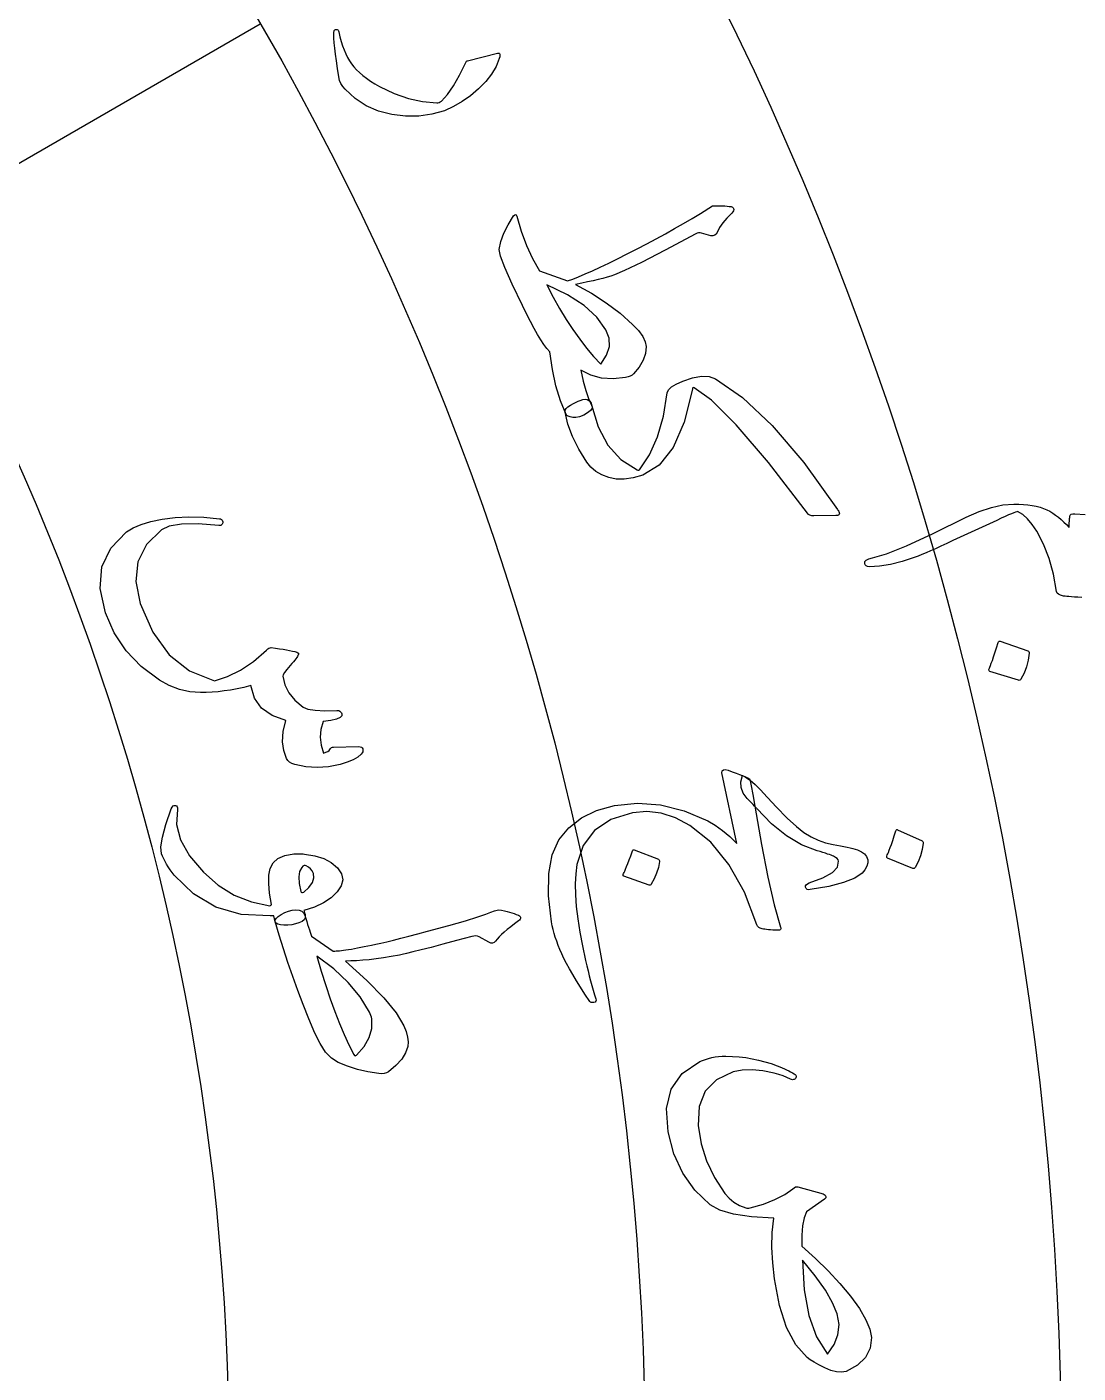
# Model space of a CAD drawing. Header units: millimetres. Extents: x -150 to 150, y -150 to 184.
# Drawn here: x 55.74 to 81.73, y 2.16 to 35.45 of the extents above; entities that cross this region are included whole.
import ezdxf

# ---------------------------------------------------------------- set-up
doc = ezdxf.new("R2010")
doc.units = ezdxf.units.MM
for name, color, linetype in [('ENGRAVE', 7, 'Continuous'), ('ENGRAVE_FINE', 8, 'Continuous'), ('GUIDE', 3, 'Continuous'), ('TEXT', 5, 'Continuous')]:
    doc.layers.add(name, color=color, linetype=linetype)

msp = doc.modelspace()

# ---------------------------------------------------------------- linework, layer by layer
at = {"layer": 'ENGRAVE'}
for radius in [132.75, 112.1737, 91.5975, 71.0212]:
    msp.add_circle((0, 0), radius, dxfattribs=at)
at = {"layer": 'ENGRAVE_FINE'}
msp.add_lwpolyline([(61.5062, 35.5106), (43.6867, 25.2225)], dxfattribs=at)
for radius in [122.4619, 101.8856, 81.3094, 60.7331]:
    msp.add_circle((0, 0), radius, dxfattribs=at)
at = {"layer": 'GUIDE'}
msp.add_circle((0, 0), 137.25, dxfattribs=at)
at = {"layer": 'TEXT'}
for points in [[(67.3742, 34.7934), (67.3881, 34.7958), (67.4, 34.7961), (67.4098, 34.7943), (67.4176, 34.7904), (67.4289, 34.7725), (67.4325, 34.7453), (67.4283, 34.7089), (67.4162, 34.6631), (67.3352, 34.4679), (67.2229, 34.2783), (67.0793, 34.0943), (66.9046, 33.916), (66.7054, 33.7456), (66.4986, 33.5987), (66.2842, 33.4749), (66.0623, 33.3741), (65.747, 33.2873), (65.4245, 33.2431), (65.095, 33.241), (64.7585, 33.2804), (64.4288, 33.3632), (64.1263, 33.4947), (63.8506, 33.675), (63.6012, 33.9043), (63.5441, 33.9708), (63.4992, 34.0438), (63.4666, 34.1234), (63.446, 34.2095), (63.4153, 34.4172), (63.3886, 34.6057), (63.3661, 34.775), (63.348, 34.925), (63.3346, 35.0554), (63.3263, 35.1657), (63.3232, 35.256), (63.3253, 35.3262), (63.3289, 35.3426), (63.3343, 35.3559), (63.3414, 35.366), (63.3503, 35.373), (63.3635, 35.3789), (63.3772, 35.3819), (63.3915, 35.3821), (63.4062, 35.3796), (63.4198, 35.3733), (63.4307, 35.3624), (63.4388, 35.3468), (63.4442, 35.3267), (63.4741, 35.2026), (63.5064, 35.0861), (63.5412, 34.9773), (63.5786, 34.876), (63.6189, 34.7815), (63.6627, 34.6931), (63.71, 34.6106), (63.7608, 34.534), (63.8174, 34.461), (63.8825, 34.3888), (63.9559, 34.3174), (64.0377, 34.2469), (64.1283, 34.1774), (64.2281, 34.109), (64.3371, 34.0418), (64.4553, 33.9756), (64.8137, 33.8023), (65.1688, 33.6769), (65.5209, 33.6), (65.8702, 33.5721), (65.8971, 33.5725), (65.9249, 33.5794), (65.9534, 33.593), (65.9828, 33.6131), (66.1337, 33.7765), (66.2847, 33.9902), (66.4356, 34.2546), (66.5858, 34.57), (66.5972, 34.5864), (66.6086, 34.5986), (66.6201, 34.6067), (66.6317, 34.6106)], [(68.6627, 27.4116), (68.5926, 27.4919), (68.519, 27.5903), (68.4419, 27.7069), (68.3611, 27.8416), (68.2757, 27.9941), (68.1847, 28.1639), (68.088, 28.3509), (67.9855, 28.5552), (67.7313, 29.0872), (67.5504, 29.4956), (67.445, 29.7819), (67.4166, 29.9469), (67.4539, 30.1429), (67.5254, 30.3458), (67.631, 30.5558), (67.7708, 30.773), (67.7967, 30.8004), (67.818, 30.8086), (67.8347, 30.7975), (67.847, 30.7671), (67.9549, 30.394), (68.0848, 30.0443), (68.2372, 29.7176), (68.4122, 29.4137), (69.0988, 29.1677), (69.2308, 29.2135), (69.3782, 29.2705), (69.5412, 29.3384), (69.7196, 29.4175), (69.9128, 29.507), (70.1202, 29.606), (70.3416, 29.7146), (70.5771, 29.8328), (70.8208, 29.9575), (71.0598, 30.0824), (71.2941, 30.2076), (71.5238, 30.3331), (71.7483, 30.4587), (71.9673, 30.5843), (72.1808, 30.7098), (72.3887, 30.8352), (72.6887, 31.0225), (72.7548, 31.025), (72.8186, 31.0258), (72.88, 31.0251), (72.9391, 31.0228), (72.9956, 31.0194), (73.0493, 31.0153), (73.1003, 31.0105), (73.1485, 31.0051), (73.1687, 30.9992), (73.1857, 30.9888), (73.1996, 30.9739), (73.2103, 30.9544), (73.2153, 30.9283), (73.2089, 30.9005), (73.191, 30.8711), (73.1618, 30.8401), (73.0398, 30.7179), (72.9401, 30.6001), (72.8627, 30.4866), (72.8076, 30.3774), (72.7801, 30.3263), (72.7438, 30.2937), (72.6988, 30.2798), (72.6451, 30.2843), (72.4166, 30.3489), (72.3791, 30.3579), (72.3424, 30.3578), (72.3065, 30.3485), (72.2714, 30.3301), (71.5171, 29.9278), (70.9305, 29.6251), (70.5122, 29.4212), (70.2623, 29.3154), (70.1768, 29.2861), (70.0812, 29.2571), (69.9753, 29.2284), (69.8593, 29.2), (69.7335, 29.171), (69.5982, 29.1404), (69.4534, 29.1084), (69.2993, 29.0747), (69.6937, 28.8603), (70.0608, 28.6248), (70.4004, 28.3686), (70.7123, 28.092), (70.8589, 27.9374), (70.9636, 27.7943), (71.0264, 27.663), (71.0473, 27.5437), (71.029, 27.3745), (70.9705, 27.2054), (70.872, 27.0365), (70.7333, 26.868), (70.6974, 26.8383), (70.6527, 26.8133), (70.5992, 26.7931), (70.5371, 26.7775), (70.229, 26.743), (69.9424, 26.7617), (69.6771, 26.8332), (69.4328, 26.9573), (69.4908, 26.6885), (69.554, 26.4555), (69.6228, 26.2581), (69.6975, 26.0964), (69.7115, 26.051), (69.7034, 26.0063), (69.6732, 25.9621), (69.621, 25.9187), (69.5061, 25.8504), (69.403, 25.8063), (69.3119, 25.786), (69.2327, 25.7897), (69.1677, 25.8059), (69.119, 25.8233), (69.0867, 25.8419), (69.0709, 25.8618), (68.9307, 26.2018), (68.8163, 26.5731), (68.7272, 26.9762), (68.6627, 27.4116)], [(70.0532, 27.9587), (69.8301, 28.2684), (69.5121, 28.5573), (69.0996, 28.8238), (68.5929, 29.0661), (68.7486, 28.767), (68.9074, 28.4833), (69.0694, 28.215), (69.2348, 27.9621), (69.4032, 27.7249), (69.5741, 27.5035), (69.7478, 27.298), (69.9244, 27.1084), (70.0684, 27.3278), (70.1379, 27.543), (70.1328, 27.7534), (70.0532, 27.9587)], [(69.6949, 26.1033), (69.8599, 25.5585), (70.1025, 25.1094), (70.4247, 24.7545), (70.8278, 24.493), (70.8418, 24.488), (70.8555, 24.4868), (70.8688, 24.4895), (70.8818, 24.4959), (71.1298, 24.8681), (71.3275, 25.3095), (71.4737, 25.8206), (71.5668, 26.4015), (71.5977, 26.4732), (71.6722, 26.5451), (71.7902, 26.6171), (71.9518, 26.6892), (72.1956, 26.7735), (72.4121, 26.811), (72.6013, 26.8015), (72.7633, 26.7448), (73.4316, 26.2828), (74.1616, 25.5945), (74.9471, 24.6738), (75.7797, 23.5145), (75.7904, 23.5019), (75.799, 23.4897), (75.8056, 23.4779), (75.8101, 23.4665), (75.8135, 23.4557), (75.8165, 23.4458), (75.8193, 23.4369), (75.8217, 23.4289), (75.8252, 23.4084), (75.8215, 23.3919), (75.8108, 23.3793), (75.793, 23.3708), (75.7892, 23.3699), (75.7847, 23.3693), (75.7797, 23.369), (75.7741, 23.3691), (75.7675, 23.3693), (75.7593, 23.3696), (75.7497, 23.37), (75.7387, 23.3704), (75.1905, 23.3562), (75.1402, 23.3599), (75.098, 23.3723), (75.0637, 23.3932), (75.0375, 23.4227), (74.0723, 24.6786), (73.2763, 25.6058), (72.6609, 26.2181), (72.2339, 26.5258), (72.2168, 26.5307), (72.2038, 26.527), (72.195, 26.5146), (72.1903, 26.4936), (71.9888, 25.6756), (71.7144, 25.0501), (71.3721, 24.615), (70.9653, 24.3677), (70.7254, 24.2995), (70.505, 24.2662), (70.304, 24.2675), (70.1225, 24.3034), (69.9499, 24.3697), (69.8018, 24.4556), (69.678, 24.5613), (69.5783, 24.6869), (69.3802, 25.0105), (69.2245, 25.3236), (69.1113, 25.6268), (69.0409, 25.9207), (69.0445, 25.9679), (69.0678, 26.0127), (69.1109, 26.0553), (69.1736, 26.0956), (69.2485, 26.1341), (69.3139, 26.1661), (69.3698, 26.1916), (69.4163, 26.2106), (69.4844, 26.2314), (69.5427, 26.2387), (69.5913, 26.2325), (69.63, 26.2126), (69.6529, 26.1952), (69.6714, 26.1712), (69.6854, 26.1406), (69.6949, 26.1033)], [(63.9361, 17.6541), (63.9754, 17.6494), (64.0057, 17.6378), (64.027, 17.6193), (64.0395, 17.5938), (64.0449, 17.5581), (64.0409, 17.5254), (64.0273, 17.4956), (64.0043, 17.4688), (63.9162, 17.3944), (63.8002, 17.3269), (63.6564, 17.2664), (63.4846, 17.2126), (63.1963, 17.1536), (62.9124, 17.1337), (62.6331, 17.1526), (62.3582, 17.2098), (62.2886, 17.236), (62.231, 17.2697), (62.1854, 17.311), (62.1516, 17.36), (62.084, 17.5522), (62.0588, 17.7727), (62.0756, 18.0219), (62.1341, 18.3004), (61.796, 18.4203), (61.5398, 18.6029), (61.3649, 18.849), (61.2703, 19.1593), (61.0988, 19.1168), (60.9324, 19.0806), (60.7711, 19.0508), (60.6149, 19.0274), (60.4629, 19.0099), (60.314, 18.9981), (60.1682, 18.9919), (60.0256, 18.9913), (59.7617, 19.0107), (59.5054, 19.0676), (59.2566, 19.1618), (59.0149, 19.293), (58.5612, 19.6323), (58.188, 20.0225), (57.8941, 20.4652), (57.6781, 20.9623), (57.5491, 21.5642), (57.5914, 22.0967), (57.8074, 22.5626), (58.1989, 22.9628), (58.3586, 23.0595), (58.5589, 23.1441), (58.8001, 23.2164), (59.0823, 23.2761), (59.4005, 23.318), (59.7423, 23.3339), (60.1077, 23.3232), (60.4967, 23.2853), (60.5223, 23.28), (60.5431, 23.2695), (60.5592, 23.2538), (60.5706, 23.233), (60.577, 23.2103), (60.5785, 23.189), (60.5749, 23.1691), (60.5663, 23.1507), (60.5496, 23.1343), (60.5297, 23.1233), (60.5066, 23.1179), (60.4803, 23.1179), (59.9667, 23.159), (59.5589, 23.1539), (59.2567, 23.1046), (59.0598, 23.0125), (58.6882, 22.6478), (58.4786, 22.2232), (58.4294, 21.7379), (58.5387, 21.1896), (58.8453, 20.4792), (59.2502, 19.9255), (59.758, 19.5263), (60.3723, 19.281), (60.6915, 19.3846), (61.0126, 19.544), (61.3351, 19.7603), (61.6586, 20.0341), (61.69, 20.0658), (61.7204, 20.0872), (61.7498, 20.0984), (61.778, 20.0994), (61.8807, 20.0853), (61.9773, 20.0714), (62.0677, 20.0576), (62.152, 20.0439), (62.2293, 20.0301), (62.2984, 20.0157), (62.3594, 20.001), (62.4123, 19.9858), (62.436, 19.975), (62.4491, 19.9598), (62.4516, 19.9401), (62.4434, 19.9158), (62.4357, 19.9023), (62.4232, 19.8828), (62.4061, 19.8574), (62.3842, 19.8261), (62.3573, 19.7899), (62.3251, 19.7498), (62.2875, 19.7058), (62.2445, 19.658), (62.1627, 19.5628), (62.1056, 19.4865), (62.0732, 19.4291), (62.0655, 19.3904), (62.1127, 19.1768), (62.2122, 18.9793), (62.3641, 18.7972), (62.5685, 18.6302), (62.6854, 18.582), (62.862, 18.5523), (63.0986, 18.5408), (63.3952, 18.5475), (63.4233, 18.548), (63.4493, 18.5412), (63.473, 18.527), (63.4946, 18.5055), (63.5106, 18.4841), (63.5203, 18.4619), (63.5237, 18.439), (63.5207, 18.4154), (63.4796, 18.3696), (63.3886, 18.3306), (63.2478, 18.2982), (63.0572, 18.2722), (63.0051, 18.0794), (62.9898, 17.8856), (63.0112, 17.6904), (63.0694, 17.4936), (63.1276, 17.5125), (63.1733, 17.5334), (63.2066, 17.5564), (63.2273, 17.5813), (63.2458, 17.6084), (63.2665, 17.6274), (63.2896, 17.6382), (63.3149, 17.6409)], [(80.4883, 20.0201), (80.5009, 20.0127), (80.5104, 20.0004), (80.5168, 19.9832), (80.5202, 19.961), (80.4941, 19.792), (80.4512, 19.6286), (80.3917, 19.4708), (80.3155, 19.3187), (80.3022, 19.3025), (80.2872, 19.2932), (80.2706, 19.2908), (80.2523, 19.2952), (79.5454, 19.5128), (79.5273, 19.5229), (79.5194, 19.5395), (79.5218, 19.5628), (79.5343, 19.5927), (79.5452, 19.6186), (79.561, 19.6592), (79.5818, 19.7145), (79.6075, 19.7844), (79.6379, 19.8701), (79.6726, 19.9725), (79.7116, 20.0917), (79.7549, 20.2278), (79.7631, 20.2465), (79.7733, 20.2574), (79.7854, 20.2605), (79.7996, 20.2557)], [(73.732, 16.1777), (73.8986, 15.2337), (74.0577, 14.4209), (74.2136, 13.7395), (74.37, 13.1894), (74.3751, 13.1725), (74.3766, 13.1574), (74.3745, 13.144), (74.3688, 13.1323), (74.3598, 13.1229), (74.348, 13.1163), (74.3333, 13.1125), (74.3158, 13.1116), (74.2465, 13.1143), (74.1827, 13.1174), (74.1245, 13.1211), (74.0718, 13.1252), (74.0248, 13.1299), (73.9833, 13.135), (73.9473, 13.1407), (73.917, 13.1468), (73.8675, 13.1625), (73.8292, 13.184), (73.8022, 13.2111), (73.7863, 13.2441), (73.4773, 14.0572), (73.0948, 14.7389), (72.6424, 15.2883), (72.1231, 15.7051), (71.772, 15.8938), (71.4187, 16.0075), (71.0636, 16.047), (70.7068, 16.0133), (70.1722, 15.8476), (69.7663, 15.5791), (69.4878, 15.2096), (69.335, 14.7391), (69.307, 14.5071), (69.2954, 14.2566), (69.2999, 13.9875), (69.3205, 13.6997), (69.3562, 13.3933), (69.4063, 13.0685), (69.4706, 12.725), (69.5487, 12.3628), (69.5794, 12.2344), (69.6104, 12.1084), (69.6417, 11.9845), (69.6734, 11.8629), (69.7053, 11.7444), (69.7372, 11.6299), (69.7692, 11.5193), (69.8013, 11.4126), (69.8086, 11.3797), (69.8033, 11.3545), (69.7854, 11.337), (69.755, 11.3271), (69.7183, 11.3238), (69.6891, 11.3271), (69.6673, 11.3368), (69.6529, 11.353), (69.5333, 11.5331), (69.4233, 11.7037), (69.3228, 11.865), (69.232, 12.017), (69.1506, 12.1593), (69.0781, 12.2915), (69.0147, 12.4136), (68.9605, 12.5259), (68.916, 12.6325), (68.8746, 12.7365), (68.8364, 12.838), (68.8013, 12.9369), (68.7702, 13.0339), (68.744, 13.1296), (68.7226, 13.224), (68.706, 13.3171), (68.6331, 13.9612), (68.6382, 14.5129), (68.7236, 14.9738), (68.8913, 15.3444), (69.1356, 15.6454), (69.4449, 15.8883), (69.8197, 16.0727), (70.2605, 16.1975), (70.8296, 16.2563), (71.4045, 16.2141), (71.985, 16.0685), (72.5704, 15.8175), (72.7543, 15.7083), (72.9357, 15.5781), (73.1146, 15.4268), (73.2908, 15.2544), (72.919, 17.0081), (72.9273, 17.0542), (72.9558, 17.0795), (73.0044, 17.0837), (73.0733, 17.0669), (73.1766, 17.029), (73.2695, 16.9943), (73.3522, 16.9628), (73.4245, 16.9346), (73.486, 16.9095), (73.5364, 16.8876), (73.5755, 16.8688), (73.6034, 16.8532), (73.6183, 16.8068), (73.645, 16.6788), (73.6831, 16.4691), (73.732, 16.1777)], [(73.4317, 16.9363), (73.4922, 16.9047), (73.5536, 16.8667), (73.616, 16.8221), (73.6794, 16.7709), (73.7442, 16.7132), (73.8108, 16.6492), (73.8793, 16.5787), (73.9496, 16.5018), (74.2656, 16.1601), (74.5372, 15.8835), (74.7649, 15.6732), (74.9495, 15.53), (75.1234, 15.4251), (75.3014, 15.3409), (75.4835, 15.2774), (75.6699, 15.2347), (75.762, 15.2184), (75.85, 15.2017), (75.9337, 15.1846), (76.0133, 15.167), (76.0876, 15.1493), (76.1558, 15.1318), (76.2177, 15.1144), (76.2735, 15.0973), (76.3715, 15.0544), (76.4461, 14.9999), (76.4974, 14.9338), (76.5253, 14.8562), (76.5281, 14.7758), (76.5056, 14.6934), (76.4579, 14.6093), (76.3848, 14.5234), (76.204, 14.3996), (75.9295, 14.2909), (75.5614, 14.1969), (75.0998, 14.1174), (75.0573, 14.1142), (75.025, 14.1226), (75.0029, 14.1424), (74.9908, 14.1738), (74.9909, 14.2083), (75.0051, 14.238), (75.0335, 14.2626), (75.0762, 14.2822), (75.4167, 14.4065), (75.6518, 14.5372), (75.7815, 14.6744), (75.8057, 14.8177), (75.7931, 14.8508), (75.7684, 14.8825), (75.7317, 14.9127), (75.6829, 14.9415), (75.6548, 14.953), (75.6202, 14.9661), (75.5792, 14.9808), (75.5317, 14.9971), (75.4777, 15.015), (75.4172, 15.0345), (75.3502, 15.0555), (75.2767, 15.0781), (74.8922, 15.2218), (74.5156, 15.444), (74.146, 15.7436), (73.7826, 16.12), (73.7789, 16.124), (73.7678, 16.1359), (73.7492, 16.1557), (73.7231, 16.1834), (73.6896, 16.2191), (73.6486, 16.2626), (73.6001, 16.3139), (73.5441, 16.3731), (73.4475, 16.5028), (73.3966, 16.6397), (73.3914, 16.7841), (73.4317, 16.9363)], [(61.7494, 13.4669), (61.0363, 13.5047), (60.4047, 13.6866), (59.8533, 14.0103), (59.3796, 14.4746), (59.3262, 14.5422), (59.2766, 14.6096), (59.2306, 14.6768), (59.1884, 14.7438), (59.1505, 14.8103), (59.1176, 14.876), (59.0896, 14.9409), (59.0666, 15.0051), (59.0496, 15.1752), (59.0839, 15.4157), (59.1688, 15.7275), (59.3032, 16.1118), (59.3255, 16.1553), (59.3506, 16.1843), (59.3787, 16.1986), (59.4097, 16.1983), (59.4368, 16.1862), (59.4534, 16.1649), (59.4595, 16.1347), (59.455, 16.0954), (59.43, 15.7257), (59.5298, 15.3456), (59.7542, 14.9528), (60.1029, 14.5442), (60.4662, 14.2262), (60.8606, 13.9819), (61.2869, 13.8117), (61.7458, 13.7165), (61.7603, 13.7213), (61.771, 13.7284), (61.778, 13.7378), (61.7813, 13.7495), (61.7359, 14.0275), (61.7151, 14.2683), (61.7191, 14.4722), (61.7485, 14.6393), (61.8212, 14.7808), (61.9427, 14.888), (62.1134, 14.9608), (62.3333, 14.9989), (62.3631, 15.0013), (62.3936, 15.0028), (62.4249, 15.0034), (62.457, 15.0031), (62.4903, 15.002), (62.5254, 15.0003), (62.5622, 14.998), (62.6008, 14.995), (62.8559, 14.9554), (63.076, 14.8853), (63.2613, 14.7849), (63.4113, 14.654), (63.5105, 14.5072), (63.5431, 14.3589), (63.5091, 14.2098), (63.4086, 14.0602), (63.2543, 13.9153), (63.0656, 13.7901), (62.8425, 13.6846), (62.5852, 13.5984), (62.5889, 13.5826), (62.593, 13.5674), (62.5975, 13.5528), (62.6024, 13.5388), (62.6073, 13.5248), (62.6118, 13.5102), (62.6159, 13.4949), (62.6196, 13.4791), (62.6195, 13.422), (62.5933, 13.3721), (62.541, 13.3293), (62.4626, 13.2936), (62.3737, 13.2668), (62.2818, 13.2489), (62.1871, 13.2397), (62.0893, 13.2393), (62.0016, 13.2473), (61.9367, 13.2632), (61.8947, 13.287), (61.8756, 13.3189), (61.8427, 13.4705), (61.8277, 13.4683), (61.8071, 13.4669), (61.781, 13.4665), (61.7494, 13.4669)], [(77.8727, 15.3258), (77.8837, 15.318), (77.8918, 15.3055), (77.897, 15.2886), (77.8994, 15.267), (77.8711, 15.106), (77.8281, 14.9514), (77.7703, 14.8032), (77.6979, 14.6615), (77.6855, 14.6468), (77.6719, 14.6387), (77.657, 14.6374), (77.6409, 14.6428), (77.0173, 14.8964), (77.0014, 14.9072), (76.9949, 14.9237), (76.9977, 14.946), (77.0098, 14.974), (77.0202, 14.9983), (77.0355, 15.0364), (77.0556, 15.0883), (77.0806, 15.1541), (77.1102, 15.2347), (77.1441, 15.3311), (77.1824, 15.4434), (77.2249, 15.5717), (77.2327, 15.5892), (77.2421, 15.599), (77.253, 15.6012), (77.2655, 15.5958)], [(71.3519, 14.8656), (71.3628, 14.8587), (71.3709, 14.8474), (71.376, 14.8319), (71.3782, 14.8121), (71.3492, 14.663), (71.3055, 14.5195), (71.2472, 14.3815), (71.1743, 14.2491), (71.1619, 14.2351), (71.1483, 14.2274), (71.1335, 14.2258), (71.1174, 14.2304), (70.497, 14.4475), (70.4813, 14.457), (70.4749, 14.472), (70.4778, 14.4926), (70.4899, 14.5187), (70.5005, 14.5413), (70.5159, 14.5768), (70.5363, 14.6251), (70.5615, 14.6864), (70.5914, 14.7614), (70.6258, 14.8511), (70.6645, 14.9555), (70.7076, 15.0748), (70.7155, 15.0911), (70.7249, 15.1004), (70.7358, 15.1027), (70.7482, 15.0981)], [(62.5788, 14.0541), (62.7091, 14.1726), (62.7935, 14.2896), (62.832, 14.4049), (62.8246, 14.5184), (62.7922, 14.5797), (62.7512, 14.6315), (62.7016, 14.6738), (62.6434, 14.7065), (62.6147, 14.7147), (62.5867, 14.7102), (62.5596, 14.6932), (62.5332, 14.6636), (62.4789, 14.5632), (62.4564, 14.4312), (62.4656, 14.2674), (62.5062, 14.0717), (62.5148, 14.0524), (62.5298, 14.0431), (62.5511, 14.0437), (62.5788, 14.0541)], [(67.8884, 13.4811), (67.9136, 13.4644), (67.9311, 13.4486), (67.941, 13.4335), (67.9433, 13.4191), (67.9395, 13.4007), (67.9293, 13.3822), (67.9127, 13.3636), (67.8898, 13.3449), (67.7898, 13.2676), (67.6975, 13.1949), (67.6128, 13.1266), (67.5358, 13.0628), (67.4674, 13.0031), (67.409, 12.947), (67.3605, 12.8946), (67.3219, 12.8459), (67.2895, 12.8094), (67.2513, 12.792), (67.2074, 12.7937), (67.1576, 12.8146), (66.9191, 12.948), (66.8794, 12.9633), (66.836, 12.97), (66.789, 12.9681), (66.7383, 12.9577), (66.3563, 12.8547), (66.0196, 12.7651), (65.7282, 12.689), (65.4821, 12.6262), (65.281, 12.5759), (65.1244, 12.5376), (65.0124, 12.5112), (64.945, 12.4965), (64.7444, 12.4599), (64.5535, 12.4288), (64.3721, 12.4033), (64.2002, 12.3833), (64.0381, 12.3684), (63.8857, 12.3579), (63.7431, 12.3519), (63.6103, 12.3504), (64.1437, 11.8717), (64.5613, 11.4432), (64.8642, 11.0687), (65.0532, 10.751), (65.1131, 10.6052), (65.1496, 10.4716), (65.1626, 10.3503), (65.1523, 10.2415), (65.0999, 10.0823), (65.0026, 9.924), (64.8604, 9.767), (64.6733, 9.6114), (64.6271, 9.5849), (64.5719, 9.5687), (64.5077, 9.5629), (64.4347, 9.5675), (64.168, 9.6119), (63.9114, 9.6731), (63.6648, 9.7508), (63.4282, 9.8448), (63.2695, 9.9466), (63.121, 10.1017), (62.9825, 10.3098), (62.8534, 10.5708), (62.7078, 10.9238), (62.5685, 11.2743), (62.4353, 11.6224), (62.3085, 11.9684), (62.1885, 12.3119), (62.076, 12.6528), (61.9711, 12.991), (61.8738, 13.3269), (61.8768, 13.3677), (61.9029, 13.4105), (61.952, 13.4551), (62.0243, 13.5017), (62.1151, 13.5487), (62.2055, 13.5831), (62.2955, 13.6049), (62.385, 13.6139), (62.466, 13.6079), (62.5305, 13.5844), (62.5784, 13.5436), (62.6097, 13.4854), (62.632, 13.4039), (62.6543, 13.327), (62.6765, 13.255), (62.6987, 13.1876), (62.7199, 13.1248), (62.7391, 13.0662), (62.7562, 13.012), (62.7713, 12.9621), (63.3062, 12.5966), (63.3263, 12.5963), (63.3519, 12.5972), (63.3833, 12.5992), (63.4202, 12.6023), (63.4628, 12.6065), (63.5111, 12.6118), (63.5649, 12.6183), (63.6244, 12.6258), (63.689, 12.6349), (63.758, 12.6459), (63.8313, 12.6588), (63.9091, 12.6737), (63.9909, 12.6899), (64.0762, 12.7069), (64.1652, 12.7245), (64.2577, 12.7429), (64.3621, 12.7646), (64.4866, 12.7926), (64.6312, 12.8267), (64.7959, 12.8669), (64.9796, 12.9132), (65.1813, 12.9653), (65.4011, 13.0233), (65.6389, 13.0872), (66.1662, 13.2306), (66.5823, 13.3489), (66.8872, 13.442), (67.081, 13.5097), (67.2046, 13.5577), (67.299, 13.592), (67.3642, 13.6125), (67.4002, 13.6192), (67.4731, 13.6065), (67.5421, 13.5923), (67.6071, 13.5768), (67.668, 13.5598), (67.7261, 13.5416), (67.7821, 13.5224), (67.8362, 13.5022), (67.8884, 13.4811)], [(64.2619, 10.9185), (64.2533, 10.9602), (64.2413, 11.0024), (64.226, 11.0451), (64.2074, 11.0882), (63.9769, 11.4663), (63.6826, 11.8241), (63.3249, 12.1605), (62.9042, 12.4744), (63.0143, 12.1013), (63.1247, 11.7479), (63.2359, 11.414), (63.348, 11.0997), (63.462, 10.8052), (63.5787, 10.5305), (63.6982, 10.2757), (63.8208, 10.0407), (63.8343, 10.0191), (63.8491, 10.0093), (63.8651, 10.0113), (63.8826, 10.0251), (64.0723, 10.237), (64.1989, 10.4568), (64.2621, 10.6842), (64.2619, 10.9185)], [(76.615, 3.0416), (76.587, 2.7759), (76.4731, 2.5473), (76.2737, 2.3565), (75.9892, 2.2038), (75.8791, 2.1847), (75.7552, 2.1933), (75.6175, 2.2296), (75.4659, 2.2933), (75.3195, 2.3672), (75.1975, 2.4341), (75.0997, 2.4941), (75.0264, 2.5474), (74.7472, 2.8619), (74.5212, 3.2909), (74.3463, 3.8343), (74.2201, 4.4926), (74.1754, 4.8901), (74.1576, 5.2717), (74.167, 5.6381), (74.2038, 5.9894), (73.654, 6.0267), (73.2087, 6.0951), (72.8679, 6.1947), (72.6314, 6.3257), (72.2514, 6.6871), (71.9522, 7.1066), (71.7328, 7.5852), (71.5919, 8.124), (71.5524, 8.7032), (71.6678, 9.1848), (71.9402, 9.5713), (72.3711, 9.8633), (72.44, 9.8928), (72.5126, 9.9191), (72.5889, 9.9424), (72.6689, 9.9625), (72.7523, 9.9785), (72.8387, 9.9894), (72.9282, 9.9953), (73.0207, 9.996), (73.1851, 9.9927), (73.3481, 9.9817), (73.5099, 9.9629), (73.6703, 9.9364), (73.8288, 9.9025), (73.985, 9.8615), (74.1388, 9.8134), (74.2902, 9.7582), (74.3521, 9.7329), (74.4112, 9.7077), (74.4674, 9.6824), (74.5208, 9.6573), (74.5713, 9.6327), (74.6188, 9.609), (74.6635, 9.5864), (74.7051, 9.5647), (74.7292, 9.5485), (74.7451, 9.5304), (74.7528, 9.5102), (74.7523, 9.4881), (74.7465, 9.4639), (74.7372, 9.4448), (74.7244, 9.431), (74.7082, 9.4224), (74.6891, 9.4181), (74.6676, 9.4173), (74.6439, 9.4199), (74.6178, 9.426), (74.5294, 9.4696), (74.433, 9.5093), (74.3287, 9.545), (74.2164, 9.5768), (73.9317, 9.6367), (73.6675, 9.6616), (73.4237, 9.6518), (73.2003, 9.6077), (72.7899, 9.417), (72.51, 9.1324), (72.3596, 8.7541), (72.3372, 8.2811), (72.4088, 7.8351), (72.5421, 7.4078), (72.7372, 6.998), (72.9947, 6.6048), (73.097, 6.4878), (73.2172, 6.3895), (73.3551, 6.3096), (73.511, 6.2484), (73.5326, 6.2415), (73.5584, 6.2396), (73.5884, 6.2426), (73.6227, 6.2506), (73.9487, 6.3432), (74.2322, 6.4521), (74.473, 6.5775), (74.6712, 6.7193), (74.7074, 6.7472), (74.7399, 6.7646), (74.7687, 6.7714), (74.7938, 6.7676), (75.4215, 6.5912), (75.4702, 6.5621), (75.4919, 6.5315), (75.4868, 6.4996), (75.4547, 6.4663), (75.011, 6.1517), (74.9535, 5.9991), (74.9155, 5.8063), (74.8969, 5.5734), (74.8972, 5.3001), (75.2341, 4.9982), (75.5467, 4.691), (75.8349, 4.379), (76.0986, 4.0624), (76.3195, 3.7562), (76.479, 3.4835), (76.5773, 3.245), (76.615, 3.0416)], [(75.5293, 2.6318), (75.6946, 2.8677), (75.79, 3.1121), (75.8155, 3.3645), (75.771, 3.624), (75.6581, 3.9019), (75.4779, 4.2165), (75.2299, 4.5668), (74.9136, 4.9513), (74.9561, 4.2185), (75.0712, 3.5887), (75.2616, 3.0601), (75.5293, 2.6318)]]:
    msp.add_lwpolyline(points, close=True, dxfattribs=at)
msp.add_lwpolyline([(81.8176, 21.3402), (81.7225, 21.3442), (81.6381, 21.3489), (81.5644, 21.3541), (81.5012, 21.36), (81.4495, 21.3656), (81.4099, 21.3701), (81.3825, 21.3736), (81.3673, 21.376), (81.2954, 21.3927), (81.2418, 21.4174), (81.2067, 21.4501), (81.19, 21.4909), (81.1174, 21.9142), (81.0118, 22.3032), (80.8738, 22.6575), (80.7038, 22.9767), (80.5929, 23.1441), (80.4773, 23.2811), (80.3571, 23.3876), (80.2325, 23.4637), (80.213, 23.4607), (80.1808, 23.4507), (80.1359, 23.4339), (80.0783, 23.4101), (80.008, 23.3795), (79.925, 23.3419), (79.8293, 23.2976), (79.721, 23.2464), (78.63, 22.7446), (78.478, 22.6728), (78.3359, 22.6065), (78.2035, 22.5458), (78.081, 22.4905), (77.9687, 22.4414), (77.8669, 22.399), (77.7758, 22.3632), (77.6952, 22.3341), (77.3796, 22.2306), (77.0869, 22.1572), (76.8171, 22.1138), (76.5703, 22.1001), (76.5226, 22.1086), (76.487, 22.1247), (76.4633, 22.1483), (76.4516, 22.1794), (76.4562, 22.2253), (76.4902, 22.2637), (76.5537, 22.2943), (76.6466, 22.3173), (76.9888, 22.419), (77.4883, 22.62), (78.1446, 22.9216), (78.9568, 23.3258), (79.2792, 23.4669), (79.5829, 23.5679), (79.868, 23.6285), (80.1347, 23.6482), (80.2585, 23.6452), (80.3763, 23.6382), (80.4882, 23.6273), (80.5942, 23.6123), (80.6938, 23.5932), (80.7863, 23.5699), (80.872, 23.5423), (80.9507, 23.5104), (81.026, 23.4702), (81.0993, 23.4255), (81.1706, 23.3764), (81.2398, 23.3229), (81.3074, 23.2656), (81.3736, 23.2051), (81.4384, 23.1414), (81.5019, 23.0746), (81.5045, 23.0808), (81.5066, 23.0889), (81.5081, 23.099), (81.509, 23.1111), (81.5093, 23.1252), (81.5091, 23.1413), (81.5083, 23.1594), (81.5069, 23.1795), (81.5101, 23.1979), (81.5127, 23.2167), (81.5145, 23.2359), (81.5158, 23.2554), (81.5169, 23.2754), (81.5183, 23.296), (81.5201, 23.3173), (81.5222, 23.3392), (81.5346, 23.3741), (81.5599, 23.3975), (81.5983, 23.4096), (81.6498, 23.4103), (81.6498, 23.4103), (81.9036, 23.3898)], dxfattribs=at)

doc.saveas('drawing.dxf')
